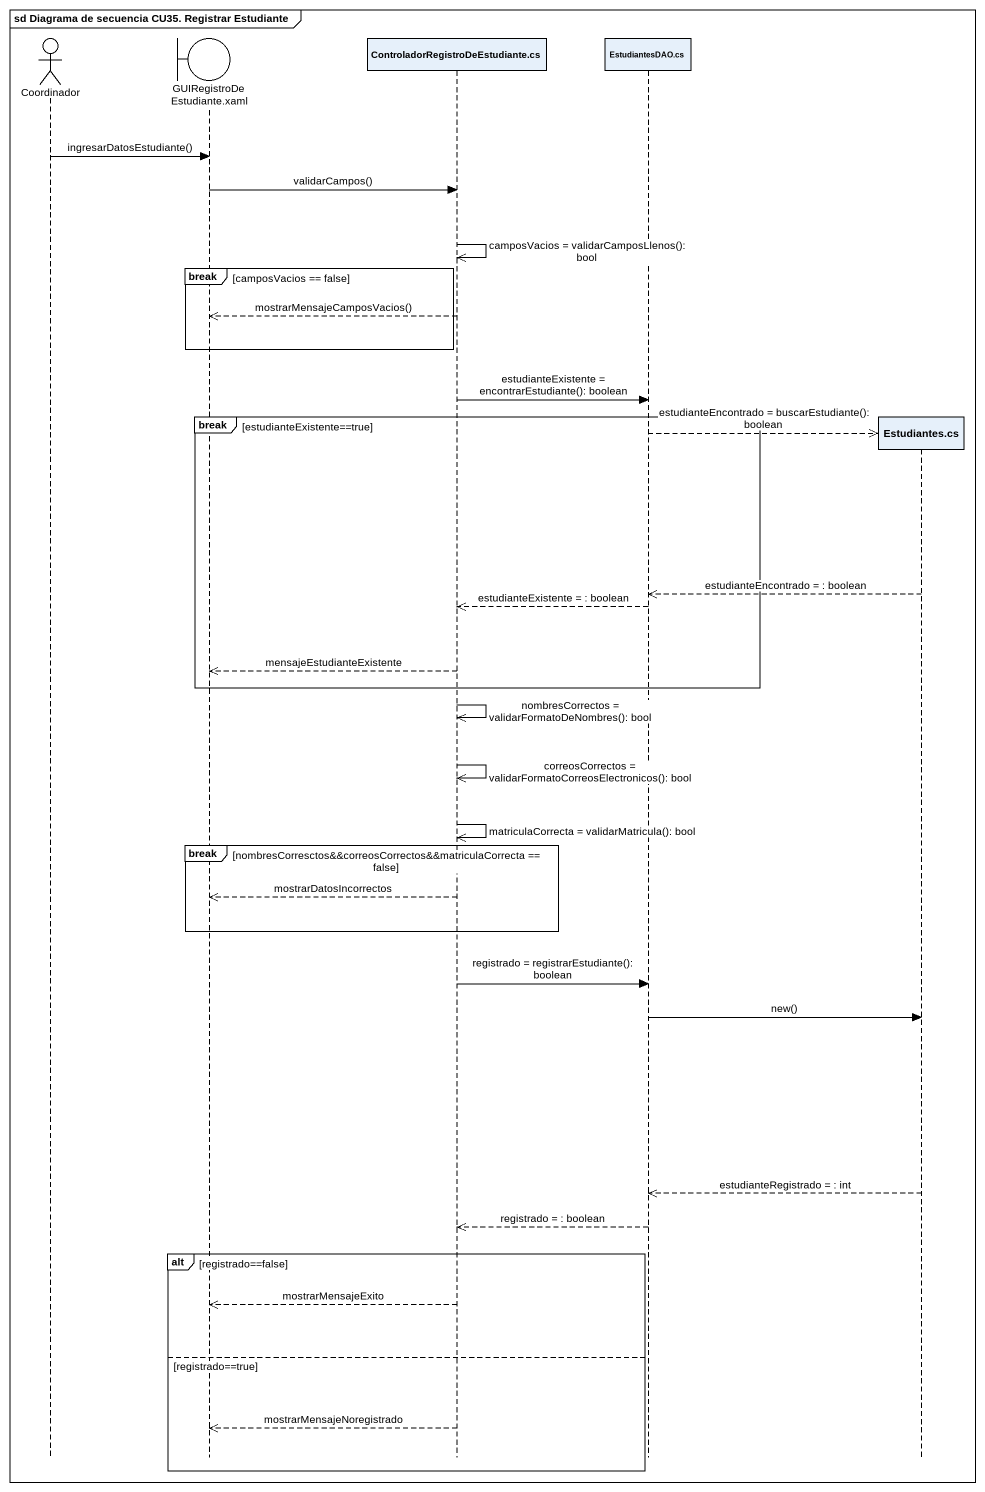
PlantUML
@startuml
mainframe sd Diagrama de secuencia CU35. Registrar Estudiante
hide footbox
actor Coordinador
boundary "GUIRegistroDeEstudiante.xaml" as GUIRegistroDeEstudiante_xaml
participant "ControladorRegistroDeEstudiante.cs" as ControladorRegistroDeEstudia
participant "EstudiantesDAO.cs" as EstudiantesDAO_cs
participant "Estudiantes.cs" as Estudiantes_cs

Coordinador -> GUIRegistroDeEstudiante_xaml : ingresarDatosEstudiante()
GUIRegistroDeEstudiante_xaml -> ControladorRegistroDeEstudia : validarCampos()
ControladorRegistroDeEstudia ->> ControladorRegistroDeEstudia : camposVacios = validarCamposLlenos(): bool
break camposVacios == false
  ControladorRegistroDeEstudia -->> GUIRegistroDeEstudiante_xaml : mostrarMensajeCamposVacios()
end
ControladorRegistroDeEstudia -> EstudiantesDAO_cs : estudianteExistente = encontrarEstudiante(): boolean
break estudianteExistente==true
  EstudiantesDAO_cs -->> Estudiantes_cs ** : estudianteEncontrado = buscarEstudiante(): boolean
  Estudiantes_cs -->> EstudiantesDAO_cs : estudianteEncontrado = : boolean
  EstudiantesDAO_cs -->> ControladorRegistroDeEstudia : estudianteExistente = : boolean
  ControladorRegistroDeEstudia -->> GUIRegistroDeEstudiante_xaml : mensajeEstudianteExistente
end
ControladorRegistroDeEstudia ->> ControladorRegistroDeEstudia : nombresCorrectos = validarFormatoDeNombres(): bool
ControladorRegistroDeEstudia ->> ControladorRegistroDeEstudia : correosCorrectos = validarFormatoCorreosElectronicos(): bool
ControladorRegistroDeEstudia ->> ControladorRegistroDeEstudia : matriculaCorrecta = validarMatricula(): bool
break nombresCorresctos&&correosCorrectos&&matriculaCorrecta == false
  ControladorRegistroDeEstudia -->> GUIRegistroDeEstudiante_xaml : mostrarDatosIncorrectos
end
ControladorRegistroDeEstudia -> EstudiantesDAO_cs : registrado = registrarEstudiante(): boolean
EstudiantesDAO_cs -> Estudiantes_cs : new()
Estudiantes_cs -->> EstudiantesDAO_cs : estudianteRegistrado = : int
EstudiantesDAO_cs -->> ControladorRegistroDeEstudia : registrado = : boolean
alt registrado==false
  ControladorRegistroDeEstudia -->> GUIRegistroDeEstudiante_xaml : mostrarMensajeExito
else registrado==true
  ControladorRegistroDeEstudia -->> GUIRegistroDeEstudiante_xaml : mostrarMensajeNoregistrado
end
@enduml
